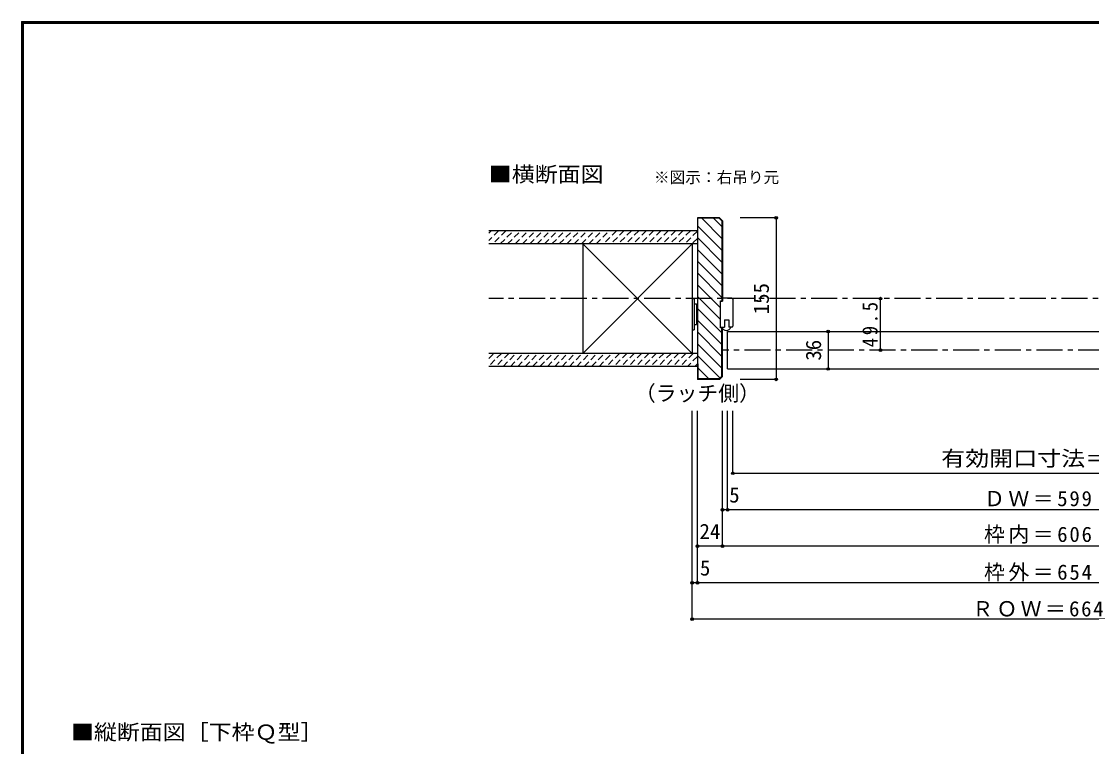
# Model space of a CAD drawing. Units: millimetres at full size, sheet at 1:5. Extents: x -973 to 977, y -718 to 696.
# Drawn here: x -973 to 53, y 0 to 696 of the extents above; entities that cross this region are included whole.
import ezdxf
from ezdxf.enums import TextEntityAlignment as Align

# ---------------------------------------------------------------- set-up
doc = ezdxf.new("R2010")
doc.units = ezdxf.units.MM
doc.header["$LTSCALE"] = 5
doc.header["$PDMODE"] = 32
doc.header["$PDSIZE"] = 2.5
doc.linetypes.add('CHAIN1', pattern=[8, 5, -1, 1, -1])
doc.linetypes.add('DASHED1', pattern=[1.8, 1.2, -0.6])
for name, color, linetype in [('0-0_補助線', 7, 'Continuous'), ('0-1_通り芯', 4, 'CHAIN1'), ('0-3_仕上げ', 7, 'Continuous'), ('0-4_枠', 3, 'Continuous'), ('0-6_扉', 6, 'Continuous'), ('0-8_戸当り', 3, 'Continuous'), ('0-A_文字', 3, 'Continuous'), ('0-B_寸法', 7, 'Continuous'), ('0-C_ハッチ', 4, 'DASHED1'), ('F-1_枠', 6, 'Continuous')]:
    doc.layers.add(name, color=color, linetype=linetype)
doc.styles.add('ＭＳ ゴシック', font='')
doc.styles.get('ＭＳ ゴシック').set_extended_font_data('MS Gothic')

msp = doc.modelspace()

# ---------------------------------------------------------------- linework, layer by layer
at = {"layer": '0-0_補助線'}
for p, q in [((-330.323, 430), (-328.323, 430)), ((-330.323, 430), (-330.323, 400)), ((-328.323, 430), (-328.323, 400)), ((-328.323, 425), (-326.323, 425)), ((-326.323, 425), (-326.323, 405)), ((-326.323, 424), (-325.347, 424)), ((-328.323, 405), (-326.323, 405)), ((-326.323, 406), (-325.347, 406)), ((-330.323, 400), (-328.323, 400))]:
    msp.add_line(p, q, dxfattribs=at)
at = {"layer": '0-1_通り芯'}
for p, q in [((528.653, 430), (-525.347, 430)), ((304.653, 380.5), (-301.347, 380.5))]:
    msp.add_line(p, q, dxfattribs=at)
at = {"layer": '0-3_仕上げ', "color": 2}
for p, q in [((-325.347, 495), (-525.347, 495)), ((-325.347, 482.5), (-525.347, 482.5)), ((-325.347, 377.5), (-525.347, 377.5)), ((-325.347, 365), (-525.347, 365))]:
    msp.add_line(p, q, dxfattribs=at)
at = {"layer": '0-3_仕上げ'}
for p, q in [((-435.323, 377.5), (-330.323, 482.5)), ((-330.323, 377.5), (-435.323, 482.5))]:
    msp.add_line(p, q, dxfattribs=at)
at = {"layer": '0-3_仕上げ', "color": 3}
for p, q in [((-435.323, 482.5), (-435.323, 377.5)), ((-330.323, 482.5), (-330.323, 377.5))]:
    msp.add_line(p, q, dxfattribs=at)
at = {"layer": '0-4_枠'}
for p, q in [((-325.347, 507.5), (-325.347, 352.5)), ((-304.175, 507.5), (-325.347, 507.5)), ((-324.847, 492.5), (-324.847, 507)), ((-304.383, 507), (-324.847, 507)), ((-304.175, 507.5), (-301.347, 504.672)), ((-301.347, 504.672), (-301.347, 428)), ((-324.847, 492.5), (-325.347, 492.5)), ((-301.847, 355.536), (-301.847, 402)), ((-301.347, 355.328), (-301.347, 402)), ((-324.847, 367.5), (-325.347, 367.5)), ((-324.847, 367.5), (-324.847, 353)), ((-304.175, 352.5), (-325.347, 352.5)), ((-304.382, 353), (-324.847, 353)), ((-304.382, 353), (-301.847, 355.536)), ((-304.175, 352.5), (-301.347, 355.328))]:
    msp.add_line(p, q, dxfattribs=at)
for points in [[(-304.383, 507), (-301.847, 504.464), (-301.847, 428)], [(-301.347, 402), (-303.347, 402), (-303.347, 428), (-301.347, 428)]]:
    msp.add_lwpolyline(points, dxfattribs=at)
at = {"layer": '0-6_扉'}
for p, q in [((-296.347, 362.5), (-296.347, 398.5)), ((-296.347, 398.5), (302.653, 398.5)), ((-296.347, 362.5), (302.653, 362.5))]:
    msp.add_line(p, q, dxfattribs=at)
at = {"layer": '0-8_戸当り', "color": 7}
for p, q in [((-303.347, 427.5), (-301.347, 427.5)), ((-303.347, 402.5), (-303.347, 427.5)), ((-301.347, 430.5), (-301.347, 427.5)), ((-292.347, 430.5), (-301.347, 430.5)), ((-291.347, 429.5), (-291.347, 403.5)), ((-303.347, 402.5), (-299.347, 402.5)), ((-299.347, 409.5), (-295.347, 409.5)), ((-299.347, 409.5), (-299.347, 402.5)), ((-295.347, 409.5), (-295.347, 402.5)), ((-292.347, 402.5), (-295.347, 402.5))]:
    msp.add_line(p, q, dxfattribs=at)
for centre, radius, start, end in [((-292.347, 429.5), 1, 0, 90), ((-297.583, 403.981), 4.487, 199.27144, 340.72855), ((-292.347, 403.5), 1, 270, 0)]:
    msp.add_arc(centre, radius, start, end, dxfattribs=at)
at = {"layer": '0-B_寸法', "color": 4}
for p, q in [((-249.925, 507.5), (-284.447, 507.5)), ((-249.925, 507.5), (-249.925, 352.5)), ((-149.925, 380.5), (-149.925, 430)), ((-199.925, 398.5), (-199.925, 362.5)), ((-249.925, 352.5), (-284.447, 352.5)), ((-330.347, 122.5), (-330.347, 322.5)), ((-325.347, 157.5), (-325.347, 322.5)), ((-301.347, 192.5), (-301.347, 322.5)), ((-296.347, 227.5), (-296.347, 322.5)), ((-291.347, 262.5), (-291.347, 322.5)), ((-291.347, 262.5), (244.658, 262.5)), ((304.653, 227.5), (-301.347, 227.5)), ((328.653, 192.5), (-325.347, 192.5)), ((-325.347, 157.5), (-330.347, 157.5)), ((328.653, 157.5), (-325.347, 157.5)), ((333.653, 122.5), (-330.347, 122.5))]:
    msp.add_line(p, q, dxfattribs=at)
at = {"layer": '0-B_寸法'}
for p in [(-249.925, 507.5), (-149.925, 430), (-199.925, 398.5), (-149.925, 380.5), (-199.925, 362.5), (-249.925, 352.5), (-291.347, 262.5), (-301.347, 227.5), (-296.347, 227.5), (-325.347, 192.5), (-301.347, 192.5), (-330.347, 157.5), (-325.347, 157.5), (-330.347, 122.5)]:
    msp.add_point(p, dxfattribs=at)
at = {"layer": '0-C_ハッチ', "linetype": 'Continuous'}
for p, q in [((-321.18, 507), (-301.847, 487.666)), ((-309.867, 507), (-301.847, 498.98)), ((-324.847, 499.353), (-301.847, 476.353)), ((-325.347, 488.539), (-301.847, 465.039)), ((-325.347, 477.225), (-301.847, 453.725)), ((-325.347, 465.912), (-301.847, 442.412)), ((-325.347, 454.598), (-301.847, 431.098)), ((-325.347, 443.284), (-303.347, 421.284)), ((-325.347, 431.97), (-303.347, 409.971)), ((-325.347, 420.657), (-301.847, 397.157)), ((-325.347, 409.343), (-301.847, 385.843)), ((-325.347, 398.029), (-301.847, 374.529)), ((-325.347, 386.716), (-301.847, 363.216)), ((-325.347, 375.402), (-303.664, 353.719)), ((-324.847, 363.588), (-314.259, 353))]:
    msp.add_line(p, q, dxfattribs=at)
at = {"layer": '0-C_ハッチ'}
for p, q in [((-515.944, 495), (-525.347, 485.597)), ((-525.347, 492.668), (-523.015, 495)), ((-508.873, 495), (-521.373, 482.5)), ((-514.302, 482.5), (-501.802, 495)), ((-507.231, 482.5), (-494.731, 495)), ((-500.16, 482.5), (-487.66, 495)), ((-493.089, 482.5), (-480.589, 495)), ((-486.018, 482.5), (-473.518, 495)), ((-478.947, 482.5), (-466.447, 495)), ((-471.876, 482.5), (-459.376, 495)), ((-464.805, 482.5), (-452.305, 495)), ((-457.734, 482.5), (-445.234, 495)), ((-450.662, 482.5), (-438.162, 495)), ((-443.591, 482.5), (-431.091, 495)), ((-436.52, 482.5), (-424.02, 495)), ((-429.449, 482.5), (-416.949, 495)), ((-422.378, 482.5), (-409.878, 495)), ((-402.807, 495), (-415.307, 482.5)), ((-395.736, 495), (-408.236, 482.5)), ((-388.665, 495), (-401.165, 482.5)), ((-381.594, 495), (-394.094, 482.5)), ((-374.523, 495), (-387.023, 482.5)), ((-367.452, 495), (-379.952, 482.5)), ((-360.381, 495), (-372.881, 482.5)), ((-353.31, 495), (-365.81, 482.5)), ((-346.239, 495), (-358.739, 482.5)), ((-339.168, 495), (-351.668, 482.5)), ((-332.096, 495), (-344.596, 482.5)), ((-325.347, 494.678), (-337.525, 482.5)), ((-325.347, 487.607), (-330.454, 482.5)), ((-513.236, 377.5), (-525.347, 365.389)), ((-525.347, 372.46), (-520.307, 377.5)), ((-506.165, 377.5), (-518.665, 365)), ((-511.594, 365), (-499.094, 377.5)), ((-504.523, 365), (-492.023, 377.5)), ((-497.452, 365), (-484.952, 377.5)), ((-490.381, 365), (-477.881, 377.5)), ((-483.31, 365), (-470.81, 377.5)), ((-476.239, 365), (-463.739, 377.5)), ((-469.168, 365), (-456.668, 377.5)), ((-462.096, 365), (-449.596, 377.5)), ((-455.025, 365), (-442.525, 377.5)), ((-447.954, 365), (-435.454, 377.5)), ((-440.883, 365), (-428.383, 377.5)), ((-433.812, 365), (-421.312, 377.5)), ((-426.741, 365), (-414.241, 377.5)), ((-419.67, 365), (-407.17, 377.5)), ((-400.099, 377.5), (-412.599, 365)), ((-393.028, 377.5), (-405.528, 365)), ((-385.957, 377.5), (-398.457, 365)), ((-378.886, 377.5), (-391.386, 365)), ((-371.815, 377.5), (-384.315, 365)), ((-364.744, 377.5), (-377.244, 365)), ((-357.673, 377.5), (-370.173, 365)), ((-350.601, 377.5), (-363.101, 365)), ((-343.53, 377.5), (-356.03, 365)), ((-336.459, 377.5), (-348.959, 365)), ((-329.388, 377.5), (-341.888, 365)), ((-325.347, 374.47), (-334.817, 365)), ((-325.347, 367.399), (-327.746, 365))]:
    msp.add_line(p, q, dxfattribs=at)
at = {"layer": 'F-1_枠'}
for p, q in [((-973.347, 695.833), (-973.347, -700.833)), ((-973.347, 695.833), (976.653, 695.833)), ((-973.347, 695), (976.653, 695)), ((-973.347, 694.167), (976.653, 694.167)), ((-972.514, 695.833), (-972.514, -700.833)), ((-971.68, 695.833), (-971.68, -700.833))]:
    msp.add_line(p, q, dxfattribs=at)

# ---------------------------------------------------------------- texts
at = {"layer": '0-A_文字', "color": 7, "style": 'ＭＳ ゴシック', "width": 1.1}
for s, p in [('■横断面図', (-525.347, 537.5)), ('■縦断面図［下枠Ｑ型］', (-925.833, 2.5))]:
    msp.add_text(s, height=14.66, dxfattribs=at).set_placement(p, align=Align.BOTTOM_LEFT)
at = {"layer": '0-A_文字', "color": 7, "style": 'ＭＳ ゴシック'}
for s, height, p in [('※図示：右吊り元', 11, (-367.026, 537.5)), ('（ラッチ側）', 14.66, (-385.347, 327.5))]:
    msp.add_text(s, height=height, dxfattribs=at).set_placement(p, align=Align.BOTTOM_LEFT)
at = {"layer": '0-B_寸法', "style": 'ＭＳ ゴシック'}
for s, p in [('155', (-252.425, 415)), ('36', (-202.425, 370.5))]:
    msp.add_text(s, height=14.66, rotation=90, dxfattribs=at).set_placement(p, align=Align.BOTTOM_LEFT)
at = {"layer": '0-B_寸法', "style": 'ＭＳ ゴシック', "width": 1.15}
msp.add_text('有効開口寸法＝536', height=14.66, dxfattribs=at).set_placement((-91.647, 265), align=Align.BOTTOM_LEFT)
at = {"layer": '0-B_寸法', "style": 'ＭＳ ゴシック'}
for s, p in [('5', (-294.861, 230)), ('24', (-323.347, 195)), ('5', (-322.907, 160))]:
    msp.add_text(s, height=14.66, dxfattribs=at).set_placement(p, align=Align.BOTTOM_LEFT)
at = {"layer": '0-B_寸法', "insert": (-152.425, 383.375), "char_height": 14.66, "attachment_point": 7, "rotation": 90, "style": 'ＭＳ ゴシック'}
msp.add_mtext('\\T1.28;\\W0.9;49.5', dxfattribs=at)
at = {"layer": '0-B_寸法', "char_height": 14.66, "attachment_point": 7, "style": 'ＭＳ ゴシック'}
for s, insert in [('\\T1.17;ＤＷ＝599', (-50.647, 230.652)), ('\\T1.17;枠内＝606', (-50.647, 195)), ('\\T1.17;枠外＝654', (-50.647, 158.806)), ('\\T1.16;ＲＯＷ＝664', (-61.897, 125))]:
    msp.add_mtext(s, dxfattribs=dict(at, insert=insert))

doc.saveas('drawing.dxf')
